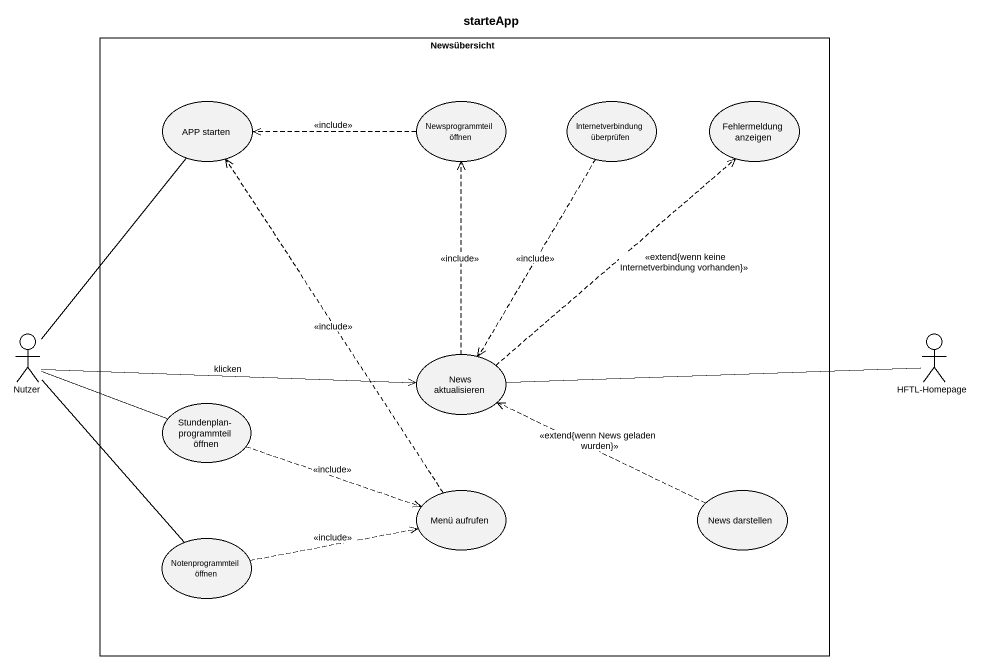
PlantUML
@startuml
title starteApp
rectangle Newsübersicht {
  usecase "APP starten" as APP_starten
  usecase "Newsprogrammteil öffnen" as Newsprogrammteil_öffnen
  usecase "Internetverbindung überprüfen" as Internetverbindung
  usecase "Fehlermeldung anzeigen" as Fehlermeldung_anzeigen
  usecase "News aktualisieren" as News_aktualisieren
  usecase "Stundenplan- programmteil öffnen" as Stundenplan_programmteil
  usecase "Menü aufrufen" as Menü_aufrufen
  usecase "News darstellen" as News_darstellen
  usecase "Notenprogrammteil öffnen" as Notenprogrammteil_öffnen
}
actor Nutzer
actor "HFTL-Homepage" as HFTL_Homepage
Newsprogrammteil_öffnen .left.> APP_starten : <<include>>
Internetverbindung ..> News_aktualisieren : <<include>>
Nutzer -up- APP_starten
Nutzer -right-> News_aktualisieren : klicken
Nutzer -right- Stundenplan_programmteil
Nutzer -- Notenprogrammteil_öffnen
News_aktualisieren .up.> Newsprogrammteil_öffnen : <<include>>
News_aktualisieren .up.> Fehlermeldung_anzeigen : <<extend{wenn keine Internetverbindung vorhanden}>>
News_aktualisieren -right- HFTL_Homepage
Stundenplan_programmteil .right.> Menü_aufrufen : <<include>>
Menü_aufrufen .up.> APP_starten : <<include>>
News_darstellen .left.> News_aktualisieren : <<extend{wenn News geladen wurden}>>
Notenprogrammteil_öffnen .right.> Menü_aufrufen : <<include>>
@enduml
